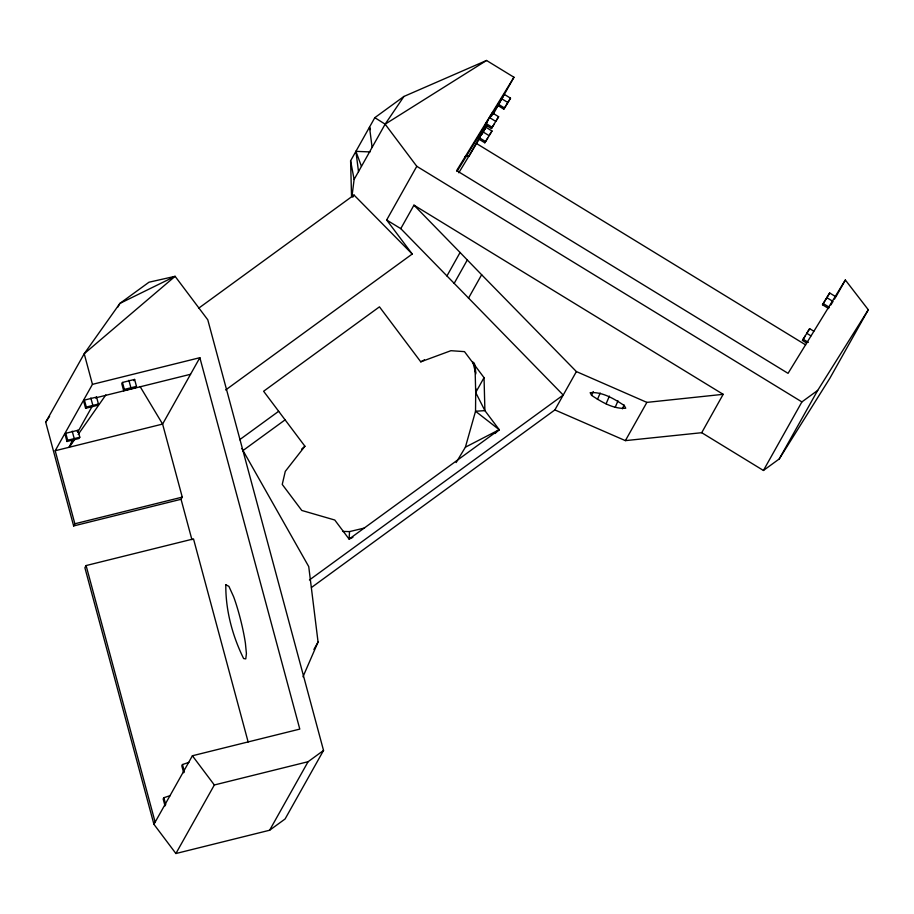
<?xml version="1.0" encoding="UTF-8"?>
<svg xmlns="http://www.w3.org/2000/svg" width="914" height="914" viewBox="0 0 914 914"><rect width="100%" height="100%" fill="white"/><g stroke="black" fill="none" stroke-linecap="round" stroke-linejoin="round"><path stroke-width="1.37" d="M475.737 388.507L475.531 411.254L465.397 447.186L456.143 462.564M364.48 528.029L349.548 531.594L349.091 539.089L352.907 537.329M351.947 196.647L354.118 179.452L350.599 160.818L374.82 117.666L403.931 96.45L486.545 60.473L513.954 77.256L493.252 114.136M302.98 676.794L318.061 642.039L308.738 566.6L241.89 448.546M591.609 395.385L590.147 392.677C602.406 391.638 614.334 398.95 624.285 405.542L625.747 408.238C613.477 409.266 601.572 401.966 591.609 395.385L593.266 391.558M597.436 399.441L600.19 393.054M606.085 403.782L609.398 396.116M615.236 407.221L617.99 400.846M622.423 408.844L624.079 405.016M74.925 439.108L69.236 447.254L72.217 440.811M313.902 649.466L318.061 642.039M84.431 400.092L83.722 401.337L85.608 408.307L97.729 405.29L98.438 404.045L96.553 397.087L84.431 400.092L86.304 407.061L85.608 408.307M95.856 398.333L96.553 397.087M69.236 447.254L73.417 439.783M77.61 432.322L92.257 406.182M354.118 179.452L385.137 124.178L403.931 96.45M352.804 197.161L354.004 195.036L412.225 254.023L225.667 389.958M412.225 254.023L386.656 220L416.784 166.314L385.137 124.178L374.82 117.666M484.82 142.778L491.983 130.988L485.86 127.24L478.696 139.031L484.82 142.778L487.699 138.128M497.616 105.35L504.288 94.359L510.503 98.164L509.852 99.329L503.82 109.143L497.616 105.35L504.288 94.359M485.86 127.24L481.575 134.369M503.82 109.143L510.503 98.164M446.946 275.937L460.085 252.493L413.962 205.159L400.778 228.637L563.218 395.054L554.878 409.918L311.491 587.485M454.132 283.443L467.294 259.987L460.085 252.493M468.459 298.227L481.644 274.748L467.294 259.987M248.14 741.974L193.505 538.906L86.099 565.56L84.888 567.72L153.929 824.302L175.899 853.527L214.344 784.977L308.087 761.716L323.533 750.451L207.786 319.82L175.1 276.325L148.993 282.209L119.894 303.414L84.214 353.741L45.7 422.188L73.646 525.938L181.052 499.284L182.263 497.125L162.601 424.073L140.059 386.508M475.703 392.517L484.043 377.665L464.483 351.639L450.933 350.69L420.771 361.83L379.459 306.841L263.609 391.249L304.922 446.238L285.282 471.384L282.243 484.431L301.791 510.458L334.764 520.02L349.091 539.089L499.227 429.694L484.9 410.626L475.703 392.517L475.006 365.646L474.183 362.949M481.644 274.748L576.391 371.575L563.218 395.054L309.423 579.979M554.878 409.918L625.37 440.628L701.712 432.699L723.168 394.322L413.962 205.159M701.712 432.699L763.43 470.47L801.898 401.909L817.699 390.392L868.3 309.766L845.359 280.004L788.051 373.346L456.646 170.598L513.954 77.256M763.43 470.47L779.242 458.954L817.699 390.392M117.815 307.115L119.894 303.414L175.1 276.325L84.214 353.741L92.451 384.348L55.194 450.739L74.857 523.779L73.646 525.938M65.797 433.282L65.1 434.527L66.973 441.496L79.107 438.48L79.804 437.235L77.93 430.266L65.797 433.282L67.67 440.251L66.973 441.496M77.233 431.511L77.93 430.266M122.476 382.44L121.779 383.686L123.653 390.644L135.775 387.639L136.483 386.394L134.609 379.424L122.476 382.44L124.35 389.398L123.653 390.644M133.901 380.67L134.609 379.424M92.451 384.348L199.858 357.694L162.601 424.073L55.194 450.739M485.231 124.704L492.395 112.913L498.621 116.718L491.446 128.508L485.231 124.704L488.11 120.054M465.032 156.625L469.225 155.814L486.682 124.692M491.572 115.987L497.159 106.024L489.721 118.146M458.805 172.769L479.45 138.722M482.215 133.798L487.048 125.195M170.278 795.591L163.857 797.716L163.16 798.962L165.034 805.931M182.492 764.527L181.795 765.772L183.668 772.741L184.365 771.507L182.492 764.527L188.901 762.402M153.929 824.302L192.397 755.764L299.792 729.098L199.858 357.694M175.899 853.527L269.619 830.243L308.087 761.716M323.533 750.451L285.077 818.99L269.619 830.243M625.37 440.628L646.884 402.389L723.168 394.322M806.628 342.99L802.481 340.454L803.178 339.208L809.655 328.663L813.791 331.199M828.724 308.578L822.509 304.773L829.672 292.983L835.887 296.787L834.448 299.118M829.672 292.983L822.509 304.773M836.39 295.976L845.359 280.004M868.3 309.766L829.832 378.316L779.242 458.954M830.849 304.979L833.008 301.437L826.793 297.633M457 171.444L487.493 121.779M491.983 130.988L489.104 135.638L482.98 131.89M492.395 112.913L489.516 117.563L495.731 121.368L498.621 116.718M491.446 128.508L494.337 123.858M809.655 328.663L806.765 333.313L810.912 335.849M802.481 340.454L805.371 335.804M45.7 422.188L49.607 416.281M78.181 434.458L105.83 394.928M494.988 433.522L499.227 429.694L475.531 411.254L484.9 410.626L484.043 377.665M301.7 449.037L304.922 446.238M198.589 308.269L354.004 195.036M239.639 439.725L278.667 411.289M242.644 450.785L285.111 419.846M385.137 124.178L486.545 60.473M420.771 361.83L424.473 359.842M465.397 447.186L499.227 429.694M124.35 389.398L136.483 386.394M86.304 407.061L98.438 404.045M67.67 440.251L79.804 437.235M97.147 397.476L190.546 374.283M74.857 523.779L182.263 497.125M342.544 531.411L349.548 531.594M358.505 171.649L355.912 151.358L370.079 151.918M466.391 155.7L469.225 155.814M576.391 371.575L646.884 402.389M501.603 98.701L507.818 102.494M498.256 104.185L504.471 107.989M823.206 303.528L829.421 307.333M485.928 123.459L492.143 127.263M479.393 137.786L485.517 141.533M803.178 339.208L808.353 342.373M476.697 143.635L805.668 344.898M416.784 166.314L801.898 401.909M386.656 220L400.778 228.637M192.397 755.764L214.344 784.977M370.433 129.628L369.507 127.126L372.101 147.417M355.912 151.358L361.441 166.337M181.052 499.284L191.929 539.717M128.885 380.304L130.759 387.273M90.84 397.967L92.714 404.925M72.217 431.157L74.091 438.114M163.857 797.716L165.742 804.686M86.099 565.56L155.14 822.143M472.721 361.647L475.874 373.792M475.006 365.646L475.737 372.432M350.599 160.818L351.536 196.441M225.815 584.766C225.518 610.038 232.453 635.938 243.627 658.56L245.775 658.88L246.414 653.601L245.409 643.239A39.371 5.313 76.1 0 0 233.618 596.728L228.9 586.354L225.815 584.766"/></g></svg>
